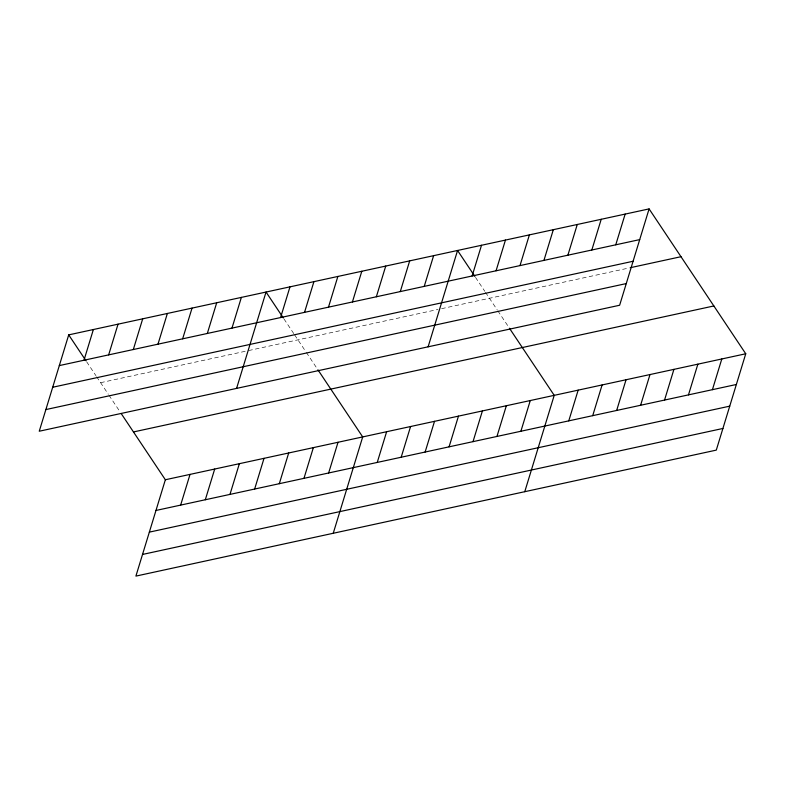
<?xml version="1.0" encoding="UTF-8"?>
<svg xmlns="http://www.w3.org/2000/svg" width="785" height="785" viewBox="0 0 785 785"><rect width="100%" height="100%" fill="white"/><g stroke="black" fill="none" stroke-linecap="round" stroke-linejoin="round"><path stroke-width="0.59" stroke-dasharray="3.92 2.94" d="M100.608 382.688L246.255 351.072M248.6 350.561L437.991 309.447M441.582 308.672L629.521 267.881M475.504 277.36L484.816 291.304M485.473 292.305L497.199 309.869M497.837 310.831L508.15 326.285M283.984 318.936L293.943 333.88M294.611 334.871L305.669 351.445M306.317 352.406L317.268 368.832M86.644 361.767L95.956 375.711M96.614 376.712L108.34 394.276M108.978 395.248L119.938 411.664"/><path stroke-width="1.18" d="M68.707 334.881L39.25 431.23L619.64 305.247L649.097 208.898L68.707 334.881L85.987 360.776M83.985 360.236L93.376 329.523M108.654 354.889L118.044 324.166M133.313 349.531L142.703 318.818M157.981 344.173L167.372 313.46M182.65 338.826L192.04 308.103M207.319 333.468L216.709 302.755M121.224 413.597L165.36 479.753L135.903 576.102L716.293 450.119L745.75 353.77L649.097 208.898M231.977 328.11L241.368 297.397M180.638 505.118L190.029 474.405M236.579 388.398L266.036 292.04L283.316 317.945M205.307 499.76L214.697 469.047M280.588 317.562L289.979 286.849M229.976 494.403L239.366 463.69M304.531 312.361L313.921 281.648M254.634 489.055L264.025 458.342M328.473 307.171L337.864 276.457M279.303 483.697L288.694 452.984M352.416 301.97L361.807 271.257M303.972 478.34L313.362 447.627M376.349 296.779L385.739 266.056M328.64 472.992L338.031 442.279M400.291 291.578L409.682 260.865M333.242 533.27L362.699 436.921L317.915 369.794M424.234 286.378L433.624 255.665M377.242 462.434L386.632 431.721M428.11 346.823L457.567 250.474L474.846 276.369M401.184 457.243L410.575 426.53M472.119 275.986L481.509 245.273M425.127 452.042L434.517 421.329M496.061 270.786L505.452 240.073M449.069 446.851L458.46 416.128M519.994 265.595L529.384 234.882M473.012 441.651L482.402 410.938M543.936 260.394L553.327 229.681M496.954 436.45L506.345 405.737M567.879 255.203L577.269 224.49M520.887 431.259L530.277 400.546M591.821 250.003L601.212 219.29M524.763 491.695L554.22 395.346L509.436 328.218M615.764 244.802L625.154 214.089M568.772 420.868L578.162 390.145M592.714 415.667L602.105 384.954M616.657 410.467L626.047 379.754M640.599 405.276L649.99 374.563M664.542 400.075L673.922 369.362M688.474 394.875L697.865 364.161M712.417 389.684L721.808 358.971M59.317 365.594L639.706 239.611M52.693 387.25L633.083 261.268M630.718 267.616L680.987 256.705M45.873 409.574L626.263 283.581M133.47 431.946L713.85 305.964M165.36 479.753L745.75 353.77M155.97 510.466L736.359 384.483M149.356 532.132L729.736 406.149M142.527 554.445L722.916 428.463"/></g></svg>
